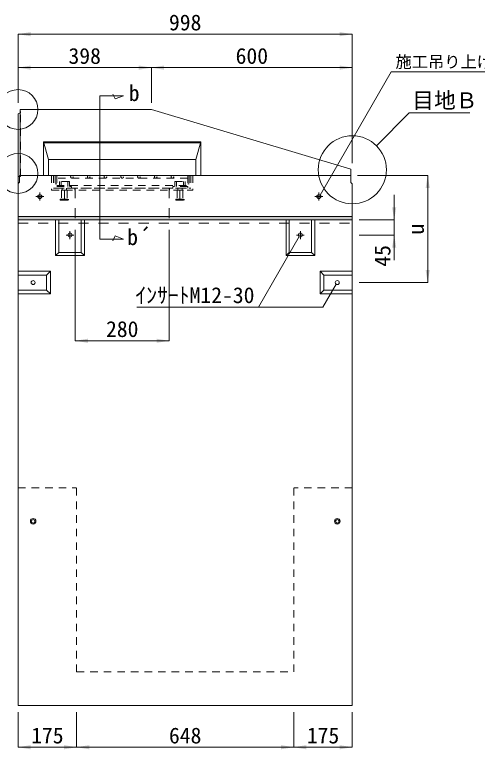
# Model space of a CAD drawing. Units: millimetres at full size. Extents: x 50430 to 75195, y -63423 to -40900.
# Drawn here: x 65876 to 67257, y -54423 to -52229 of the extents above; entities that cross this region are included whole.
import ezdxf
from ezdxf.enums import TextEntityAlignment as Align

# ---------------------------------------------------------------- set-up
doc = ezdxf.new("R2010")
doc.units = ezdxf.units.MM
doc.header["$LTSCALE"] = 30
doc.linetypes.add('USER1', pattern=[1.35, 0.75, -0.6])
doc.linetypes.add('USER2', pattern=[2, 1, -1])
for name, color, linetype, lineweight in [('0_2', 7, 'Continuous', 13), ('側溝・本体', 7, 'Continuous', 9), ('寸法引出', 7, 'Continuous', 9), ('寸法線', 7, 'Continuous', 9), ('本体', 2, 'Continuous', 20), ('補助線', 8, 'Continuous', 13), ('ｲﾝｻｰﾄ', 3, 'USER1', 9), ('ｸﾞﾚｰﾁﾝｸﾞ', 7, 'USER1', 5)]:
    doc.layers.add(name, color=color, linetype=linetype, lineweight=lineweight)
doc.layers.add('ﾊｯﾁﾝｸﾞ', color=8, linetype='Continuous')
doc.styles.add('ＭＳ ゴシック', font='')
doc.styles.get('ＭＳ ゴシック').set_extended_font_data('MS Gothic')

# ---------------------------------------------------------------- blocks, each defined once
blk = doc.blocks.new('filled_arrow')
at = {"color": 0, "linetype": 'Continuous', "lineweight": -2}
blk.add_solid([(7.5, 1.25), (0, 0), (7.5, -1.25)], dxfattribs=at)

msp = doc.modelspace()

# ---------------------------------------------------------------- hatches: boundary and pattern name
at = {"layer": '寸法線'}
msp.add_hatch(color=256, dxfattribs=at).paths.add_polyline_path([(66835.68, -53034.22), (66834.71, -53035.39), (66835.15, -53035.64)])
at = {"layer": 'ﾊｯﾁﾝｸﾞ'}
msp.add_hatch(color=256, dxfattribs=at).paths.add_polyline_path([(65885.69, -52832.02), (65885.69, -52842.02), (65907.7, -52842.03), (66883.69, -52842.03), (66883.69, -52832.02)])

# ---------------------------------------------------------------- linework, layer by layer
at = {"layer": '側溝・本体', "color": 4, "linetype": 'USER1', "lineweight": 5}
for p, q in [((65891.69, -52512.02), (65892.69, -52522.02)), ((65891.69, -52522.45), (65892.69, -52522.02)), ((65892.69, -52712.19), (65892.69, -52522.02)), ((65890.19, -52712.19), (65892.69, -52712.19))]:
    msp.add_line(p, q, dxfattribs=at)
at = {"layer": '側溝・本体'}
for p, q in [((65961.69, -52609.12), (66431.69, -52609.12)), ((65976.69, -52661.03), (65961.69, -52609.12)), ((65961.69, -52609.12), (65961.69, -52709.05)), ((65962.55, -52612.12), (66430.82, -52612.12)), ((66416.69, -52661.03), (66431.69, -52609.12)), ((66431.69, -52609.12), (66431.69, -52709.05)), ((65976.69, -52661.03), (66416.69, -52661.03)), ((65976.69, -52661.03), (65976.69, -52709.05)), ((66416.69, -52661.03), (66416.69, -52709.05)), ((66879.19, -52730.02), (66883.69, -52734.02)), ((65939.12, -52772.02), (65962.32, -52772.02)), ((65950.69, -52760.22), (65950.69, -52784.29)), ((66772.11, -52772.02), (66795.32, -52772.02)), ((66783.69, -52760.22), (66783.69, -52784.29)), ((65885.69, -52832.02), (66883.69, -52832.02)), ((66040.69, -52875.22), (66040.69, -52899.29)), ((66728.69, -52875.21), (66728.69, -52899.29)), ((66029.11, -52887.02), (66052.32, -52887.02)), ((66717.11, -52887.02), (66740.32, -52887.02))]:
    msp.add_line(p, q, dxfattribs=at)
at = {"layer": '側溝・本体', "linetype": 'USER1', "lineweight": 5}
msp.add_line((65891.69, -52712.19), (65891.69, -52710.03), dxfattribs=at)
at = {"layer": '側溝・本体', "linetype": 'USER2'}
for p, q in [((66056.69, -52747.03), (66056.69, -52852.02)), ((66336.69, -52747.03), (66336.69, -52852.02)), ((65885.69, -52852.02), (66883.69, -52852.02))]:
    msp.add_line(p, q, dxfattribs=at)
at = {"layer": '寸法引出'}
for p, q in [((66175.7, -52480.26), (66168.54, -52465.94)), ((66130.21, -52471.06), (66130.21, -52899.01)), ((66130.21, -52471.06), (66200.46, -52471.06)), ((66158.82, -52471.06), (66200.46, -52471.06)), ((66200.46, -52471.06), (66175.7, -52480.26)), ((66130.21, -52899.01), (66200.46, -52899.01)), ((66158.82, -52899.01), (66200.46, -52899.01)), ((66175.7, -52889.81), (66168.54, -52904.13)), ((66200.46, -52899.01), (66175.7, -52889.81))]:
    msp.add_line(p, q, dxfattribs=at)
at = {"layer": '寸法線'}
for p, q in [((65885.69, -52287.02), (66883.69, -52287.02)), ((65885.69, -52492.02), (65885.69, -52287.02)), ((66883.69, -52672.02), (66883.69, -52287.02)), ((65885.69, -52387.02), (66283.69, -52387.02)), ((65885.69, -52492.02), (65885.69, -52387.02)), ((66283.69, -52492.02), (66283.69, -52387.02)), ((66283.69, -52387.02), (66883.69, -52387.02)), ((66283.69, -52492.02), (66283.69, -52387.02)), ((66883.69, -52672.02), (66883.69, -52387.02)), ((66899.19, -52709.02), (67108.69, -52709.02)), ((67108.69, -52709.02), (67108.69, -53029.02)), ((67008.69, -52767.02), (67008.69, -52962.02)), ((66903.69, -52842.02), (67008.69, -52842.02)), ((66056.69, -52872.02), (66056.69, -53202.95)), ((66336.69, -52872.02), (66336.69, -53202.95)), ((66903.69, -52887.02), (67008.69, -52887.02)), ((66903.69, -53029.02), (67108.69, -53029.02)), ((66056.69, -53202.95), (66336.69, -53202.95)), ((65885.69, -54312.02), (65885.69, -54417.02)), ((66060.68, -54312.02), (66060.68, -54417.02)), ((66060.68, -54312.02), (66060.68, -54417.02)), ((66708.69, -54312.02), (66708.69, -54417.02)), ((66708.69, -54312.02), (66708.69, -54417.02)), ((66883.69, -54312.02), (66883.69, -54417.02)), ((65885.69, -54417.02), (66060.68, -54417.02)), ((66060.68, -54417.02), (66708.69, -54417.02)), ((66708.69, -54417.02), (66883.69, -54417.02))]:
    msp.add_line(p, q, dxfattribs=at)
for points in [[(66787.74, -52767.6), (66999.94, -52400.05), (67587.89, -52400.05)], [(66955.58, -52620.13), (67053.5, -52522.21), (67234.44, -52522.21)], [(66724.89, -52891.67), (66604.01, -53102.95), (66239.99, -53102.95)], [(66835.68, -53034.22), (66796, -53102.95), (66604.01, -53102.95)]]:
    msp.add_lwpolyline(points, dxfattribs=at)
msp.add_lwpolyline([(66835.68, -53034.22), (66834.71, -53035.39), (66835.15, -53035.64)], close=True, dxfattribs=at)
for centre, radius in [((65885.69, -52512.02), 59.4), ((66883.69, -52692.02), 101.68), ((65885.69, -52703.19), 59.4)]:
    msp.add_circle(centre, radius, dxfattribs=at)
at = {"layer": '本体'}
for p, q in [((65891.69, -52512.02), (66283.69, -52512.02)), ((65891.69, -52512.02), (65891.69, -52522.45)), ((66283.69, -52512.02), (66879.19, -52690.67)), ((65885.69, -52525.02), (65891.69, -52522.45)), ((65885.69, -52525.02), (65885.69, -52842.02)), ((65890.19, -52709.03), (66879.19, -52709.03)), ((66879.19, -52690.67), (66879.19, -52730.02)), ((66883.69, -52734.02), (66883.69, -52842.02)), ((65885.69, -52842.02), (66883.69, -52842.02)), ((65885.69, -54292.02), (65885.69, -52842.02)), ((66883.69, -54292.02), (66883.69, -52842.02)), ((65885.69, -54292.02), (66883.69, -54292.02))]:
    msp.add_line(p, q, dxfattribs=at)
at = {"layer": '本体', "lineweight": 5}
for p, q in [((65891.69, -52522.45), (65891.69, -52710.03)), ((65885.69, -52712.19), (65890.19, -52712.19))]:
    msp.add_line(p, q, dxfattribs=at)
at = {"layer": '本体', "lineweight": 9}
for p, q in [((65890.19, -52729.02), (65890.19, -52709.03)), ((65890.19, -52729.02), (65885.69, -52733.02)), ((65997.69, -52842.02), (65997.69, -52948.52)), ((66007.19, -52842.02), (66007.19, -52939.02)), ((66074.19, -52842.02), (66074.19, -52939.02)), ((66083.69, -52842.02), (66083.69, -52948.52)), ((66685.69, -52842.02), (66685.69, -52948.52)), ((66695.19, -52842.02), (66695.19, -52939.02)), ((66762.19, -52842.02), (66762.19, -52939.02)), ((66771.69, -52842.02), (66771.69, -52948.52)), ((65997.69, -52948.52), (66007.19, -52939.02)), ((65997.69, -52948.52), (66083.69, -52948.52)), ((66007.19, -52939.02), (66074.19, -52939.02)), ((66074.19, -52939.02), (66083.69, -52948.52)), ((66695.19, -52939.02), (66685.69, -52948.52)), ((66771.69, -52948.52), (66685.69, -52948.52)), ((66762.19, -52939.02), (66695.19, -52939.02)), ((66771.69, -52948.52), (66762.19, -52939.02)), ((65885.69, -52995.02), (65982.19, -52995.02)), ((65885.69, -53006.52), (65970.69, -53006.52)), ((65970.69, -53006.52), (65982.19, -52995.02)), ((65970.69, -53006.52), (65970.69, -53051.52)), ((65982.19, -52995.02), (65982.19, -53063.02)), ((66883.69, -52995.02), (66787.19, -52995.02)), ((66798.69, -53006.52), (66787.19, -52995.02)), ((66787.19, -52995.02), (66787.19, -53063.02)), ((66883.69, -53006.52), (66798.69, -53006.52)), ((66798.69, -53006.52), (66798.69, -53051.52)), ((65970.69, -53051.52), (65885.69, -53051.52)), ((65970.69, -53051.52), (65982.19, -53063.02)), ((66798.69, -53051.52), (66787.19, -53063.02)), ((66798.69, -53051.52), (66883.69, -53051.52)), ((65982.19, -53063.02), (65885.69, -53063.02)), ((66787.19, -53063.02), (66883.69, -53063.02))]:
    msp.add_line(p, q, dxfattribs=at)
at = {"layer": '本体', "linetype": 'USER1', "lineweight": 9}
for p, q in [((65885.69, -53642.02), (66060.68, -53642.02)), ((66060.68, -54192.02), (66060.68, -53642.02)), ((66708.69, -54192.02), (66708.69, -53642.02)), ((66883.69, -53642.02), (66708.69, -53642.02)), ((66060.68, -54192.02), (66708.69, -54192.02))]:
    msp.add_line(p, q, dxfattribs=at)
at = {"layer": '補助線'}
for p, q in [((66014.19, -52753.03), (66034.19, -52753.03)), ((66024.19, -52753.03), (66024.19, -52783.03)), ((66359.19, -52753.03), (66379.19, -52753.03)), ((66369.19, -52753.03), (66369.19, -52783.03))]:
    msp.add_line(p, q, dxfattribs=at)
at = {"layer": 'ｲﾝｻｰﾄ'}
for p, q in [((66015.69, -52753.03), (66015.69, -52780.03)), ((66015.69, -52753.03), (66032.69, -52753.03)), ((66032.69, -52753.03), (66032.69, -52780.03)), ((66360.69, -52753.03), (66360.69, -52780.03)), ((66360.69, -52753.03), (66377.69, -52753.03)), ((66377.69, -52753.03), (66377.69, -52780.03)), ((66011.69, -52780.03), (66011.69, -52783.03)), ((66011.69, -52780.03), (66036.69, -52780.03)), ((66011.69, -52783.03), (66036.69, -52783.03)), ((66036.69, -52780.03), (66036.69, -52783.03)), ((66356.69, -52780.03), (66356.69, -52783.03)), ((66356.69, -52780.03), (66381.69, -52780.03)), ((66356.69, -52783.03), (66381.69, -52783.03)), ((66381.69, -52780.03), (66381.69, -52783.03))]:
    msp.add_line(p, q, dxfattribs=at)
at = {"layer": 'ｲﾝｻｰﾄ', "linetype": 'Continuous'}
for centre, radius in [((65950.69, -52772.02), 6), ((66783.69, -52772.02), 6), ((66040.69, -52887.02), 6), ((66728.69, -52887.02), 6), ((65930.69, -53029.02), 6), ((66838.69, -53029.02), 6), ((65930.69, -53742.02), 8.25), ((65930.69, -53742.02), 5.25), ((66838.69, -53742.02), 8.25), ((66838.69, -53742.02), 5.25)]:
    msp.add_circle(centre, radius, dxfattribs=at)
at = {"layer": 'ｸﾞﾚｰﾁﾝｸﾞ'}
for p, q in [((65985.69, -52709.03), (65985.69, -52753.03)), ((65985.69, -52709.03), (66407.69, -52709.03)), ((65991.69, -52709.03), (65991.69, -52747.03)), ((65996.69, -52709.03), (65996.69, -52734.03)), ((66396.69, -52709.03), (65996.69, -52709.03)), ((66001.19, -52709.03), (66001.19, -52747.03)), ((66392.19, -52709.03), (66392.19, -52747.03)), ((66396.69, -52709.03), (66396.69, -52734.03)), ((66401.69, -52709.03), (66401.69, -52747.03)), ((66407.69, -52709.03), (66407.69, -52753.03)), ((66392.19, -52717.03), (66001.19, -52717.03)), ((66039.19, -52727.53), (66009.19, -52727.53)), ((66009.19, -52727.53), (66009.19, -52742.53)), ((66014.19, -52727.53), (66014.19, -52742.53)), ((66034.19, -52727.53), (66034.19, -52742.53)), ((66039.19, -52727.53), (66039.19, -52742.53)), ((66354.19, -52727.53), (66354.19, -52742.53)), ((66354.19, -52727.53), (66384.19, -52727.53)), ((66359.19, -52727.53), (66359.19, -52742.53)), ((66379.19, -52727.53), (66379.19, -52742.53)), ((66384.19, -52727.53), (66384.19, -52742.53)), ((65985.69, -52753.03), (66407.69, -52753.03)), ((65991.69, -52747.03), (66401.69, -52747.03)), ((66001.19, -52734.03), (65996.69, -52734.03)), ((66001.19, -52739.03), (66392.19, -52739.03)), ((66001.19, -52742.53), (66045.19, -52742.53)), ((66001.19, -52747.03), (66392.19, -52747.03)), ((66017.69, -52753.03), (66017.69, -52747.03)), ((66030.69, -52753.03), (66030.69, -52747.03)), ((66045.19, -52742.53), (66045.19, -52747.03)), ((66055.69, -52747.03), (66055.69, -52753.03)), ((66337.69, -52747.03), (66337.69, -52753.03)), ((66392.19, -52742.53), (66348.19, -52742.53)), ((66348.19, -52742.53), (66348.19, -52747.03)), ((66385.19, -52747.03), (66355.19, -52747.03)), ((66362.69, -52753.03), (66362.69, -52747.03)), ((66375.69, -52753.03), (66375.69, -52747.03)), ((66396.69, -52734.03), (66392.19, -52734.03)), ((66392.19, -52747.03), (66392.19, -52742.53))]:
    msp.add_line(p, q, dxfattribs=at)
at = {"layer": 'ｸﾞﾚｰﾁﾝｸﾞ', "lineweight": 9}
for centre in [(66046.69, -52713.03), (66096.69, -52713.03), (66146.69, -52713.03), (66196.69, -52713.03), (66246.69, -52713.03), (66296.69, -52713.03), (66346.69, -52713.03)]:
    msp.add_circle(centre, 4, dxfattribs=at)

# ---------------------------------------------------------------- block references
at = {"layer": '寸法線', "xscale": 5, "yscale": 5}
for p in [(65885.69, -52287.02), (65885.69, -52387.02), (66283.69, -52387.02), (66056.69, -53202.95), (65885.69, -54417.02), (66060.68, -54417.02), (66708.69, -54417.02)]:
    msp.add_blockref('filled_arrow', p, dxfattribs=at)
at = {"layer": '寸法線'}
for p, xscale, yscale, rotation in [((66883.69, -52287.02), 5, 5, 180), ((66283.69, -52387.02), 5, 5, 180), ((66883.69, -52387.02), 5, 5, 180), ((67108.69, -52709.02), 5, 5, 270), ((66787.74, -52767.6), 0.2, 0.2, 60), ((67008.69, -52842.02), 5, 5, 90), ((66724.89, -52891.67), 0.2, 0.2, 240.2), ((67008.69, -52887.02), 5, 5, 270), ((67108.69, -53029.02), 5, 5, 90), ((66336.69, -53202.95), 5, 5, 180), ((66060.68, -54417.02), 5, 5, 180), ((66708.69, -54417.02), 5, 5, 180), ((66883.69, -54417.02), 5, 5, 180)]:
    msp.add_blockref('filled_arrow', p, dxfattribs=dict(at, xscale=xscale, yscale=yscale, rotation=rotation))

# ---------------------------------------------------------------- texts
at = {"layer": '0_2', "style": 'ＭＳ ゴシック'}
for s, p in [('b', (66232.34, -52462.98)), ('b´', (66247.31, -52893.22))]:
    msp.add_text(s, height=47.47, dxfattribs=at).set_placement(p, align=Align.MIDDLE_CENTER)
at = {"layer": '寸法線', "style": 'ＭＳ ゴシック'}
for s, p in [('998', (66384.69, -52252.02)), ('398', (66084.69, -52352.02)), ('600', (66583.69, -52352.02)), ('280', (66196.69, -53167.95)), ('175', (65973.19, -54382.02)), ('648', (66384.69, -54382.02)), ('175', (66796.19, -54382.02))]:
    msp.add_text(s, height=47.47, dxfattribs=at).set_placement(p, align=Align.MIDDLE_CENTER)
for s, height, p in [('施工吊り上げ用インサート', 35.6, (67012.44, -52351.81)), ('目地Ｂ', 47.47, (67062.87, -52460.94))]:
    msp.add_text(s, height=height, dxfattribs=at).set_placement(p, align=Align.TOP_LEFT)
for s, p in [('u', (67073.69, -52869.02)), ('45', (66973.69, -52949.35))]:
    msp.add_text(s, height=47.47, rotation=90, dxfattribs=at).set_placement(p, align=Align.MIDDLE_CENTER)
msp.add_text('ｲﾝｻｰﾄM12-30', height=47.47, dxfattribs=at).set_placement((66591.51, -53042.95), align=Align.TOP_RIGHT)

doc.saveas('drawing.dxf')
